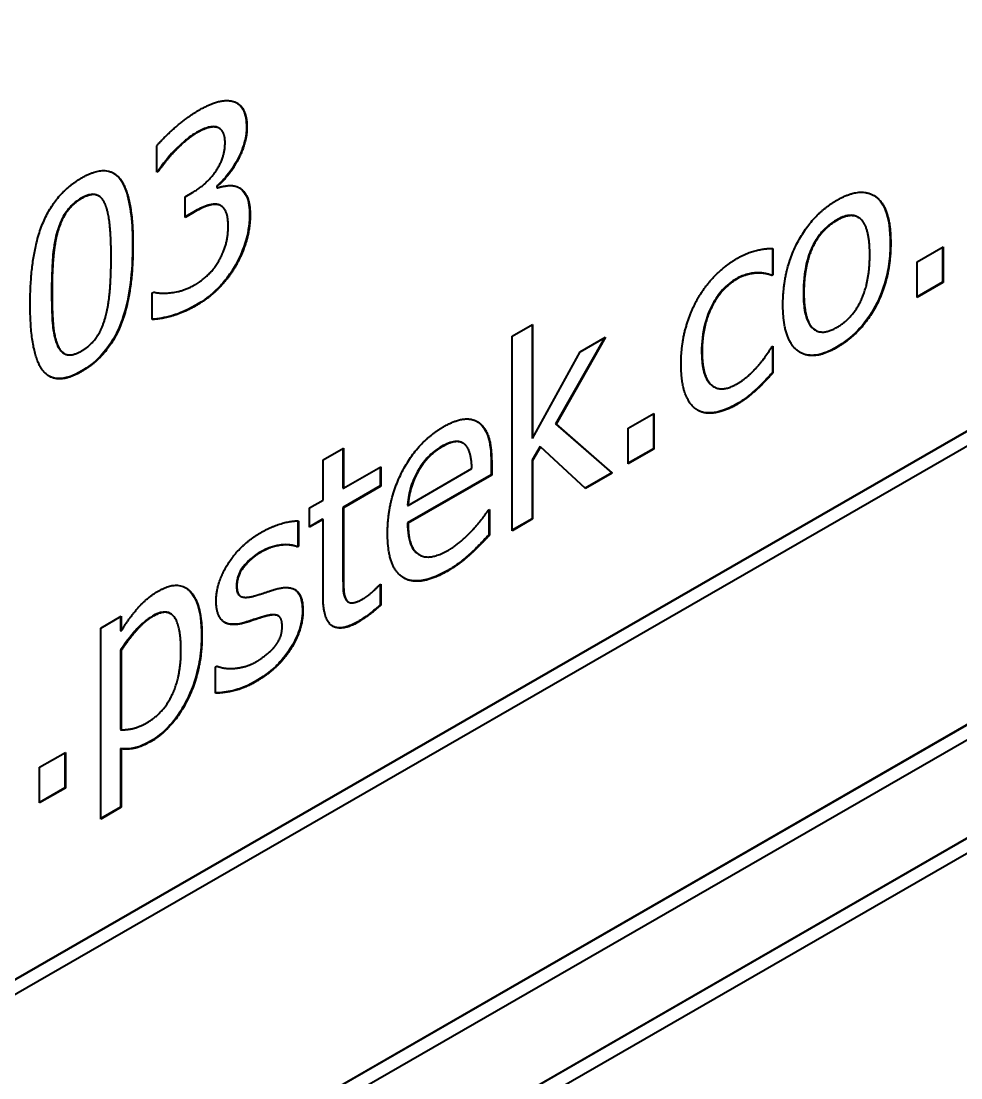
# Model space of a CAD drawing. Header units: inches. Extents: x 6934 to 18973, y 4254 to 7629.
# Drawn here: x 11215.6 to 11226.18, y 6551.48 to 6563.37 of the extents above; entities that cross this region are included whole.
import ezdxf

# ---------------------------------------------------------------- set-up
doc = ezdxf.new("R2010")
doc.units = ezdxf.units.IN
doc.header["$MEASUREMENT"] = 0
doc.layers.add('POWER SUPPLY CASE OUTLINE$0$가시적인 것(ISO)', color=3, linetype='Continuous', lineweight=40, true_color=0x00ff00)
doc.layers.add('POWER SUPPLY CASE OUTLINE$0$가시적인 좁은 것(ISO)', color=3, linetype='Continuous', lineweight=35, true_color=0x00ff00)

msp = doc.modelspace()

# ---------------------------------------------------------------- linework, layer by layer
at = {"layer": 'POWER SUPPLY CASE OUTLINE$0$가시적인 것(ISO)'}
for p, q in [((11205.314, 6546.704), (11237.275, 6565.109)), ((11237.281, 6565.106), (11205.32, 6546.7)), ((11205.461, 6546.618), (11237.14, 6564.861)), ((11217.824, 6562.165), (11217.829, 6562.161)), ((11217.127, 6561.666), (11217.127, 6561.963)), ((11217.315, 6561.898), (11217.321, 6561.895)), ((11205.32, 6543.234), (11237.281, 6561.639)), ((11205.461, 6543.485), (11237.134, 6561.724)), ((11237.14, 6561.721), (11205.461, 6543.479)), ((11217.136, 6561.678), (11217.127, 6561.673)), ((11217.142, 6561.674), (11217.127, 6561.666)), ((11217.136, 6561.678), (11217.142, 6561.674)), ((11216.469, 6561.403), (11216.474, 6561.4)), ((11217.447, 6561.391), (11217.528, 6561.437)), ((11217.802, 6561.513), (11217.808, 6561.51)), ((11217.802, 6561.513), (11217.802, 6561.493)), ((11217.802, 6561.493), (11217.808, 6561.49)), ((11217.808, 6561.51), (11217.808, 6561.49)), ((11217.447, 6561.158), (11217.447, 6561.391)), ((11217.845, 6561.292), (11217.85, 6561.289)), ((11217.544, 6561.221), (11217.447, 6561.165)), ((11217.55, 6561.217), (11217.447, 6561.158)), ((11225.016, 6561.162), (11225.022, 6561.159)), ((11224.056, 6560.81), (11224.056, 6560.516)), ((11224.061, 6560.81), (11224.061, 6560.513)), ((11225.685, 6560.659), (11225.976, 6560.826)), ((11225.97, 6560.823), (11225.97, 6560.429)), ((11225.976, 6560.826), (11225.976, 6560.426)), ((11225.685, 6560.259), (11225.685, 6560.659)), ((11218.325, 6549.618), (11237.275, 6560.531)), ((11237.281, 6560.527), (11218.331, 6549.614)), ((11223.887, 6560.536), (11223.893, 6560.533)), ((11224.056, 6560.516), (11224.043, 6560.508)), ((11224.043, 6560.508), (11224.048, 6560.505)), ((11224.061, 6560.513), (11224.048, 6560.505)), ((11224.056, 6560.516), (11224.061, 6560.513)), ((11225.97, 6560.429), (11225.685, 6560.265)), ((11225.976, 6560.426), (11225.685, 6560.259)), ((11225.97, 6560.429), (11225.976, 6560.426)), ((11217.077, 6560.308), (11217.095, 6560.318)), ((11217.077, 6560.011), (11217.077, 6560.308)), ((11218.472, 6549.532), (11237.14, 6560.282)), ((11221.128, 6559.821), (11221.356, 6559.952)), ((11221.351, 6559.949), (11221.351, 6558.677)), ((11221.356, 6559.952), (11221.356, 6558.673)), ((11224.535, 6559.892), (11224.541, 6559.889)), ((11221.128, 6557.634), (11221.128, 6559.821)), ((11222.167, 6559.803), (11221.615, 6558.836)), ((11222.178, 6559.81), (11221.62, 6558.832)), ((11221.893, 6559.646), (11222.178, 6559.81)), ((11216.081, 6559.631), (11216.087, 6559.627)), ((11221.356, 6558.673), (11221.893, 6559.646)), ((11224.048, 6559.701), (11224.061, 6559.709)), ((11224.056, 6559.706), (11224.056, 6559.415)), ((11224.061, 6559.709), (11224.061, 6559.412)), ((11224.056, 6559.415), (11224.061, 6559.412)), ((11223.393, 6559.255), (11223.399, 6559.251)), ((11223.878, 6559.23), (11223.884, 6559.227)), ((11222.432, 6558.786), (11222.722, 6558.953)), ((11222.716, 6558.95), (11222.716, 6558.556)), ((11222.722, 6558.953), (11222.722, 6558.553)), ((11221.615, 6558.836), (11222.247, 6558.285)), ((11221.615, 6558.836), (11221.62, 6558.832)), ((11221.62, 6558.832), (11222.253, 6558.282)), ((11222.432, 6558.385), (11222.432, 6558.786)), ((11221.351, 6558.677), (11221.356, 6558.673)), ((11218.999, 6558.43), (11219.228, 6558.562)), ((11219.222, 6558.559), (11219.222, 6558.114)), ((11219.228, 6558.562), (11219.228, 6558.111)), ((11220.568, 6558.622), (11220.573, 6558.619)), ((11221.442, 6558.58), (11221.351, 6558.426)), ((11221.447, 6558.577), (11221.356, 6558.422)), ((11221.442, 6558.58), (11221.447, 6558.577)), ((11221.952, 6558.109), (11221.447, 6558.577)), ((11222.716, 6558.556), (11222.432, 6558.392)), ((11222.722, 6558.553), (11222.432, 6558.385)), ((11222.716, 6558.556), (11222.722, 6558.553)), ((11218.999, 6557.979), (11218.999, 6558.43)), ((11219.228, 6558.111), (11219.649, 6558.353)), ((11219.643, 6558.35), (11219.643, 6558.138)), ((11219.649, 6558.353), (11219.649, 6558.135)), ((11219.955, 6557.919), (11220.673, 6558.332)), ((11220.89, 6558.406), (11220.89, 6558.262)), ((11220.896, 6558.403), (11220.896, 6558.259)), ((11221.351, 6558.426), (11221.351, 6557.769)), ((11221.351, 6558.426), (11221.356, 6558.422)), ((11221.356, 6558.422), (11221.356, 6557.766)), ((11220.89, 6558.262), (11219.95, 6557.721)), ((11220.896, 6558.259), (11219.955, 6557.717)), ((11220.061, 6558.301), (11220.067, 6558.297)), ((11220.89, 6558.262), (11220.896, 6558.259)), ((11222.247, 6558.285), (11221.948, 6558.113)), ((11222.253, 6558.282), (11221.952, 6558.109)), ((11222.247, 6558.285), (11222.253, 6558.282)), ((11219.643, 6558.138), (11219.222, 6557.895)), ((11219.222, 6558.114), (11219.228, 6558.111)), ((11219.649, 6558.135), (11219.228, 6557.892)), ((11219.643, 6558.138), (11219.649, 6558.135)), ((11218.845, 6557.89), (11218.999, 6557.979)), ((11218.845, 6557.672), (11218.845, 6557.89)), ((11219.222, 6557.895), (11219.228, 6557.892)), ((11219.222, 6557.895), (11219.222, 6557.147)), ((11219.228, 6557.892), (11219.228, 6557.144)), ((11219.95, 6557.923), (11219.955, 6557.919)), ((11220.858, 6557.864), (11220.871, 6557.871)), ((11220.865, 6557.868), (11220.865, 6557.586)), ((11220.871, 6557.871), (11220.871, 6557.583)), ((11218.716, 6557.743), (11218.716, 6557.463)), ((11218.722, 6557.743), (11218.722, 6557.46)), ((11218.993, 6557.764), (11218.845, 6557.678)), ((11218.999, 6557.76), (11218.845, 6557.672)), ((11218.993, 6557.764), (11218.999, 6557.76)), ((11218.999, 6556.89), (11218.999, 6557.76)), ((11219.95, 6557.721), (11219.955, 6557.717)), ((11221.351, 6557.769), (11221.128, 6557.641)), ((11221.356, 6557.766), (11221.128, 6557.634)), ((11221.351, 6557.769), (11221.356, 6557.766)), ((11220.865, 6557.586), (11220.871, 6557.583)), ((11218.716, 6557.463), (11218.704, 6557.456)), ((11218.704, 6557.456), (11218.71, 6557.453)), ((11218.722, 6557.46), (11218.71, 6557.453)), ((11218.716, 6557.463), (11218.722, 6557.46)), ((11220.076, 6557.366), (11220.082, 6557.363)), ((11219.636, 6557.026), (11219.649, 6557.034)), ((11219.643, 6557.031), (11219.643, 6556.8)), ((11219.649, 6557.034), (11219.649, 6556.796)), ((11218.066, 6556.899), (11218.071, 6556.896)), ((11219.254, 6556.861), (11219.26, 6556.857)), ((11219.28, 6556.834), (11219.285, 6556.831)), ((11219.643, 6556.8), (11219.649, 6556.796)), ((11216.498, 6556.539), (11216.727, 6556.671)), ((11216.721, 6556.667), (11216.721, 6556.509)), ((11216.727, 6556.671), (11216.727, 6556.506)), ((11217.278, 6556.704), (11217.284, 6556.7)), ((11218.491, 6556.679), (11218.497, 6556.676)), ((11216.498, 6554.39), (11216.498, 6556.539)), ((11218.087, 6556.594), (11218.092, 6556.59)), ((11216.721, 6556.509), (11216.727, 6556.506)), ((11216.721, 6556.289), (11216.721, 6555.397)), ((11216.721, 6556.289), (11216.727, 6556.286)), ((11216.727, 6556.286), (11216.727, 6555.393)), ((11217.79, 6556.104), (11217.802, 6556.111)), ((11217.79, 6555.807), (11217.79, 6556.104)), ((11216.721, 6555.397), (11216.727, 6555.393)), ((11215.808, 6554.972), (11216.099, 6555.139)), ((11216.093, 6555.136), (11216.093, 6554.742)), ((11216.099, 6555.139), (11216.099, 6554.738)), ((11216.721, 6555.183), (11216.721, 6554.525)), ((11216.721, 6555.183), (11216.727, 6555.18)), ((11216.727, 6555.18), (11216.727, 6554.522)), ((11215.808, 6554.571), (11215.808, 6554.972)), ((11216.093, 6554.742), (11215.808, 6554.578)), ((11216.099, 6554.738), (11215.808, 6554.571)), ((11216.093, 6554.742), (11216.099, 6554.738)), ((11216.721, 6554.525), (11216.498, 6554.396)), ((11216.727, 6554.522), (11216.498, 6554.39)), ((11216.721, 6554.525), (11216.727, 6554.522))]:
    msp.add_line(p, q, dxfattribs=at)
for points, degree in [([(11217.6, 6562.364), (11217.723, 6562.435), (11217.906, 6562.483), (11217.981, 6562.465)], 2), ([(11217.127, 6561.963), (11217.206, 6562.058), (11217.478, 6562.294), (11217.6, 6562.364)], 2), ([(11217.981, 6562.465), (11218.06, 6562.444), (11218.142, 6562.3), (11218.142, 6562.171)], 2), ([(11217.801, 6562.172), (11217.755, 6562.182), (11217.644, 6562.147), (11217.58, 6562.11)], 2), ([(11217.824, 6562.165), (11217.815, 6562.17), (11217.805, 6562.173), (11217.795, 6562.176)], 3), ([(11217.896, 6562), (11217.896, 6562.08), (11217.843, 6562.163), (11217.801, 6562.172)], 2), ([(11218.142, 6562.171), (11218.142, 6561.998), (11217.946, 6561.624), (11217.808, 6561.51)], 2), ([(11217.58, 6562.11), (11217.514, 6562.072), (11217.384, 6561.96), (11217.321, 6561.895)], 2), ([(11217.528, 6561.437), (11217.691, 6561.531), (11217.896, 6561.829), (11217.896, 6562)], 2), ([(11217.321, 6561.895), (11217.262, 6561.832), (11217.176, 6561.721), (11217.142, 6561.674)], 2), ([(11216.282, 6561.603), (11216.58, 6561.775), (11216.86, 6561.394), (11216.86, 6560.847)], 2), ([(11215.703, 6560.179), (11215.703, 6560.746), (11215.986, 6561.433), (11216.282, 6561.603)], 2), ([(11216.548, 6561.307), (11216.511, 6561.393), (11216.383, 6561.429), (11216.282, 6561.371)], 2), ([(11217.808, 6561.49), (11217.865, 6561.509), (11217.996, 6561.523), (11218.051, 6561.494)], 2), ([(11218.051, 6561.494), (11218.107, 6561.467), (11218.178, 6561.318), (11218.178, 6561.18)], 2), ([(11224.78, 6561.352), (11225.056, 6561.511), (11225.386, 6561.267), (11225.386, 6560.872)], 2), ([(11216.282, 6561.371), (11216.181, 6561.313), (11216.05, 6561.127), (11216.012, 6560.995)], 2), ([(11216.614, 6560.706), (11216.614, 6560.921), (11216.584, 6561.221), (11216.548, 6561.307)], 2), ([(11217.823, 6561.3), (11217.771, 6561.313), (11217.632, 6561.265), (11217.55, 6561.217)], 2), ([(11217.845, 6561.292), (11217.836, 6561.297), (11217.827, 6561.301), (11217.817, 6561.303)], 3), ([(11217.931, 6561.059), (11217.931, 6561.172), (11217.874, 6561.287), (11217.823, 6561.3)], 2), ([(11224.173, 6560.173), (11224.173, 6560.567), (11224.507, 6561.195), (11224.78, 6561.352)], 2), ([(11218.178, 6561.18), (11218.178, 6561.04), (11218.094, 6560.752), (11218.018, 6560.617)], 2), ([(11225.15, 6560.736), (11225.15, 6561.041), (11224.958, 6561.227), (11224.78, 6561.125)], 2), ([(11217.831, 6560.676), (11217.88, 6560.766), (11217.931, 6560.945), (11217.931, 6561.059)], 2), ([(11224.78, 6561.125), (11224.603, 6561.023), (11224.409, 6560.615), (11224.409, 6560.309)], 2), ([(11216.012, 6560.995), (11215.976, 6560.867), (11215.949, 6560.526), (11215.949, 6560.321)], 2), ([(11216.86, 6560.847), (11216.86, 6560.284), (11216.577, 6559.594), (11216.282, 6559.424)], 2), ([(11223.661, 6560.699), (11223.772, 6560.764), (11223.981, 6560.811), (11224.061, 6560.81)], 2), ([(11225.386, 6560.872), (11225.386, 6560.475), (11225.056, 6559.852), (11224.78, 6559.694)], 2), ([(11216.549, 6560.031), (11216.584, 6560.154), (11216.614, 6560.49), (11216.614, 6560.706)], 2), ([(11223.203, 6560.222), (11223.284, 6560.372), (11223.523, 6560.62), (11223.661, 6560.699)], 2), ([(11224.78, 6559.921), (11224.956, 6560.022), (11225.15, 6560.434), (11225.15, 6560.736)], 2), ([(11217.557, 6560.401), (11217.632, 6560.444), (11217.781, 6560.584), (11217.831, 6560.676)], 2), ([(11218.018, 6560.617), (11217.938, 6560.476), (11217.714, 6560.249), (11217.572, 6560.167)], 2), ([(11223.657, 6560.466), (11223.479, 6560.364), (11223.263, 6559.929), (11223.263, 6559.646)], 2), ([(11223.893, 6560.533), (11223.844, 6560.532), (11223.715, 6560.5), (11223.657, 6560.466)], 2), ([(11224.048, 6560.505), (11224.023, 6560.515), (11223.947, 6560.532), (11223.893, 6560.533)], 2), ([(11217.095, 6560.318), (11217.171, 6560.297), (11217.429, 6560.327), (11217.557, 6560.401)], 2), ([(11215.949, 6560.321), (11215.949, 6560.101), (11215.973, 6559.819), (11216.011, 6559.726)], 2), ([(11223.027, 6559.51), (11223.027, 6559.717), (11223.123, 6560.074), (11223.203, 6560.222)], 2), ([(11224.409, 6560.309), (11224.409, 6560.012), (11224.603, 6559.819), (11224.78, 6559.921)], 2), ([(11216.282, 6559.424), (11215.983, 6559.252), (11215.703, 6559.628), (11215.703, 6560.179)], 2), ([(11217.572, 6560.167), (11217.435, 6560.088), (11217.168, 6560.011), (11217.077, 6560.011)], 2), ([(11224.78, 6559.694), (11224.497, 6559.531), (11224.173, 6559.79), (11224.173, 6560.173)], 2), ([(11216.282, 6559.656), (11216.382, 6559.714), (11216.513, 6559.899), (11216.549, 6560.031)], 2), ([(11216.011, 6559.726), (11216.046, 6559.637), (11216.177, 6559.596), (11216.282, 6559.656)], 2), ([(11223.263, 6559.646), (11223.263, 6559.37), (11223.472, 6559.179), (11223.657, 6559.286)], 2), ([(11223.657, 6559.286), (11223.768, 6559.35), (11223.97, 6559.573), (11224.048, 6559.701)], 2), ([(11223.203, 6558.996), (11223.12, 6559.048), (11223.027, 6559.303), (11223.027, 6559.51)], 2), ([(11224.061, 6559.412), (11224.028, 6559.374), (11223.925, 6559.262), (11223.884, 6559.227)], 2), ([(11223.884, 6559.227), (11223.825, 6559.173), (11223.733, 6559.099), (11223.661, 6559.058)], 2), ([(11223.661, 6559.058), (11223.52, 6558.976), (11223.287, 6558.942), (11223.203, 6558.996)], 2), ([(11219.724, 6557.603), (11219.724, 6557.986), (11220.071, 6558.641), (11220.352, 6558.802)], 2), ([(11220.352, 6558.802), (11220.478, 6558.875), (11220.673, 6558.902), (11220.745, 6558.854)], 2), ([(11220.728, 6558.864), (11220.732, 6558.862), (11220.736, 6558.859), (11220.739, 6558.857)], 3), ([(11220.745, 6558.854), (11220.818, 6558.806), (11220.896, 6558.591), (11220.896, 6558.403)], 2), ([(11220.338, 6558.577), (11220.247, 6558.525), (11220.12, 6558.389), (11220.067, 6558.297)], 2), ([(11220.595, 6558.603), (11220.555, 6558.64), (11220.431, 6558.631), (11220.338, 6558.577)], 2), ([(11220.673, 6558.332), (11220.67, 6558.438), (11220.632, 6558.572), (11220.595, 6558.603)], 2), ([(11220.067, 6558.297), (11220.016, 6558.205), (11219.963, 6558.024), (11219.955, 6557.919)], 2), ([(11220.683, 6557.643), (11220.745, 6557.712), (11220.83, 6557.821), (11220.858, 6557.864)], 2), ([(11218.302, 6557.615), (11218.415, 6557.68), (11218.644, 6557.748), (11218.722, 6557.743)], 2), ([(11219.955, 6557.717), (11219.955, 6557.444), (11220.193, 6557.291), (11220.404, 6557.413)], 2), ([(11217.796, 6556.844), (11217.796, 6557.057), (11218.073, 6557.483), (11218.302, 6557.615)], 2), ([(11220.407, 6557.184), (11220.082, 6556.996), (11219.724, 6557.213), (11219.724, 6557.603)], 2), ([(11220.404, 6557.413), (11220.479, 6557.456), (11220.624, 6557.579), (11220.683, 6557.643)], 2), ([(11220.871, 6557.583), (11220.831, 6557.542), (11220.711, 6557.418), (11220.664, 6557.376)], 2), ([(11218.298, 6557.39), (11218.185, 6557.325), (11218.029, 6557.126), (11218.029, 6557.015)], 2), ([(11218.71, 6557.453), (11218.622, 6557.484), (11218.408, 6557.454), (11218.298, 6557.39)], 2), ([(11220.664, 6557.376), (11220.598, 6557.316), (11220.489, 6557.231), (11220.407, 6557.184)], 2), ([(11219.228, 6557.144), (11219.228, 6557.025), (11219.235, 6556.899), (11219.26, 6556.857)], 2), ([(11217.142, 6556.954), (11217.375, 6557.088), (11217.636, 6556.811), (11217.636, 6556.451)], 2), ([(11218.029, 6557.015), (11218.029, 6556.915), (11218.122, 6556.872), (11218.224, 6556.9)], 2), ([(11219.452, 6556.87), (11219.508, 6556.902), (11219.612, 6557.001), (11219.636, 6557.026)], 2), ([(11216.727, 6556.506), (11216.812, 6556.645), (11217.02, 6556.884), (11217.142, 6556.954)], 2), ([(11218.224, 6556.9), (11218.274, 6556.914), (11218.401, 6556.956), (11218.469, 6556.977)], 2), ([(11218.469, 6556.977), (11218.619, 6557.019), (11218.772, 6556.905), (11218.772, 6556.73)], 2), ([(11219.395, 6556.606), (11219.209, 6556.499), (11218.999, 6556.624), (11218.999, 6556.89)], 2), ([(11218.092, 6556.59), (11217.937, 6556.553), (11217.796, 6556.689), (11217.796, 6556.844)], 2), ([(11219.254, 6556.861), (11219.261, 6556.849), (11219.269, 6556.84), (11219.28, 6556.834)], 3), ([(11219.26, 6556.857), (11219.281, 6556.82), (11219.373, 6556.824), (11219.452, 6556.87)], 2), ([(11219.649, 6556.796), (11219.584, 6556.739), (11219.452, 6556.639), (11219.395, 6556.606)], 2), ([(11217.086, 6556.671), (11216.989, 6556.615), (11216.807, 6556.41), (11216.727, 6556.286)], 2), ([(11217.4, 6556.285), (11217.4, 6556.555), (11217.252, 6556.766), (11217.086, 6556.671)], 2), ([(11218.337, 6556.667), (11218.293, 6556.654), (11218.153, 6556.606), (11218.092, 6556.59)], 2), ([(11218.538, 6556.561), (11218.538, 6556.654), (11218.45, 6556.7), (11218.337, 6556.667)], 2), ([(11218.772, 6556.73), (11218.772, 6556.629), (11218.703, 6556.409), (11218.635, 6556.304)], 2), ([(11218.458, 6556.334), (11218.5, 6556.391), (11218.538, 6556.486), (11218.538, 6556.561)], 2), ([(11217.636, 6556.451), (11217.636, 6556.058), (11217.312, 6555.407), (11217.064, 6555.264)], 2), ([(11218.635, 6556.304), (11218.563, 6556.193), (11218.38, 6556.015), (11218.241, 6555.935)], 2), ([(11218.249, 6556.162), (11218.304, 6556.193), (11218.428, 6556.294), (11218.458, 6556.334)], 2), ([(11217.026, 6555.479), (11217.203, 6555.582), (11217.4, 6555.997), (11217.4, 6556.285)], 2), ([(11217.802, 6556.111), (11217.831, 6556.101), (11217.911, 6556.082), (11217.977, 6556.084)], 2), ([(11217.977, 6556.084), (11218.034, 6556.085), (11218.175, 6556.119), (11218.249, 6556.162)], 2), ([(11218.241, 6555.935), (11218.104, 6555.856), (11217.868, 6555.805), (11217.79, 6555.807)], 2), ([(11216.727, 6555.393), (11216.816, 6555.396), (11216.944, 6555.432), (11217.026, 6555.479)], 2), ([(11217.064, 6555.264), (11216.963, 6555.206), (11216.807, 6555.17), (11216.727, 6555.18)], 2)]:
    msp.add_open_spline(points, degree=degree, dxfattribs=at)
for points, knots in [([(11218.028, 6562.446), (11218.037, 6562.441), (11218.045, 6562.435), (11218.075, 6562.409), (11218.093, 6562.384), (11218.128, 6562.304), (11218.137, 6562.242), (11218.137, 6562.174)], [-0.05646243, -0.05646243, -0.05646243, -0.05646243, -0.04958587, -0.04958587, -0.03093139, -0.03093139, 0, 0, 0, 0]), ([(11217.575, 6562.113), (11217.512, 6562.077), (11217.464, 6562.037), (11217.4, 6561.982), (11217.357, 6561.941), (11217.315, 6561.898)], [-0.03494852, -0.03494852, -0.03494852, -0.03494852, -0.02387701, -0.02387701, 0, 0, 0, 0]), ([(11217.795, 6562.176), (11217.752, 6562.185), (11217.712, 6562.173), (11217.655, 6562.155), (11217.615, 6562.136), (11217.575, 6562.113)], [-0.03116076, -0.03116076, -0.03116076, -0.03116076, -0.02118185, -0.02118185, 0, 0, 0, 0]), ([(11218.137, 6562.174), (11218.137, 6562.129), (11218.132, 6562.081), (11218.11, 6561.983), (11218.093, 6561.933), (11218.043, 6561.816), (11218.001, 6561.741), (11217.907, 6561.612), (11217.857, 6561.558), (11217.802, 6561.513)], [-0.1064147, -0.1064147, -0.1064147, -0.1064147, -0.0833746, -0.0833746, -0.0607604, -0.0607604, -0.0294927, -0.0294927, 0, 0, 0, 0]), ([(11217.315, 6561.898), (11217.257, 6561.836), (11217.225, 6561.795), (11217.187, 6561.747), (11217.161, 6561.712), (11217.136, 6561.678)], [-0.02322228, -0.02322228, -0.02322228, -0.02322228, -0.01600932, -0.01600932, 0, 0, 0, 0]), ([(11216.64, 6561.657), (11216.648, 6561.652), (11216.656, 6561.647), (11216.694, 6561.617), (11216.74, 6561.57), (11216.836, 6561.304), (11216.855, 6561.081), (11216.855, 6560.851)], [-0.1967538, -0.1967538, -0.1967538, -0.1967538, -0.1778314, -0.1778314, -0.1056911, -0.1056911, 0, 0, 0, 0]), ([(11216.469, 6561.403), (11216.468, 6561.403), (11216.467, 6561.404), (11216.438, 6561.419), (11216.412, 6561.42), (11216.355, 6561.413), (11216.315, 6561.397), (11216.277, 6561.374)], [-0.03284508, -0.03284508, -0.03284508, -0.03284508, -0.03244493, -0.03244493, -0.02060767, -0.02060767, 0, 0, 0, 0]), ([(11218.058, 6561.491), (11218.072, 6561.482), (11218.085, 6561.471), (11218.119, 6561.432), (11218.133, 6561.405), (11218.164, 6561.336), (11218.172, 6561.26), (11218.172, 6561.184)], [-0.04712532, -0.04712532, -0.04712532, -0.04712532, -0.04294309, -0.04294309, -0.03515163, -0.03515163, 0, 0, 0, 0]), ([(11225.192, 6561.408), (11225.194, 6561.406), (11225.197, 6561.405), (11225.243, 6561.375), (11225.29, 6561.328), (11225.366, 6561.14), (11225.38, 6561.01), (11225.38, 6560.875)], [-0.116905, -0.116905, -0.116905, -0.116905, -0.1136226, -0.1136226, -0.0617594, -0.0617594, 0, 0, 0, 0]), ([(11216.277, 6561.374), (11216.254, 6561.361), (11216.232, 6561.346), (11216.189, 6561.313), (11216.17, 6561.295), (11216.132, 6561.253), (11216.104, 6561.219), (11216.045, 6561.113), (11216.023, 6561.055), (11216.007, 6560.998)], [-0.08997993, -0.08997993, -0.08997993, -0.08997993, -0.06661875, -0.06661875, -0.04544513, -0.04544513, -0.02339217, -0.02339217, 0, 0, 0, 0]), ([(11217.817, 6561.303), (11217.799, 6561.307), (11217.781, 6561.309), (11217.732, 6561.304), (11217.707, 6561.296), (11217.646, 6561.275), (11217.595, 6561.25), (11217.544, 6561.221)], [-0.0368409, -0.0368409, -0.0368409, -0.0368409, -0.03280648, -0.03280648, -0.02690103, -0.02690103, 0, 0, 0, 0]), ([(11218.172, 6561.184), (11218.172, 6561.059), (11218.147, 6560.958), (11218.102, 6560.804), (11218.063, 6560.711), (11218.012, 6560.62)], [-0.06339415, -0.06339415, -0.06339415, -0.06339415, -0.03915717, -0.03915717, 0, 0, 0, 0]), ([(11225.016, 6561.162), (11225.016, 6561.162), (11225.016, 6561.162), (11224.987, 6561.178), (11224.954, 6561.185), (11224.872, 6561.176), (11224.823, 6561.156), (11224.775, 6561.128)], [-0.04733155, -0.04733155, -0.04733155, -0.04733155, -0.04729209, -0.04729209, -0.02585599, -0.02585599, 0, 0, 0, 0]), ([(11224.775, 6561.128), (11224.745, 6561.111), (11224.715, 6561.091), (11224.659, 6561.045), (11224.633, 6561.019), (11224.572, 6560.948), (11224.54, 6560.9), (11224.488, 6560.799), (11224.461, 6560.735), (11224.412, 6560.534), (11224.403, 6560.416), (11224.403, 6560.313)], [-0.1718603, -0.1718603, -0.1718603, -0.1718603, -0.1450483, -0.1450483, -0.1202898, -0.1202898, -0.083085, -0.083085, -0.0475005, -0.0475005, 0, 0, 0, 0]), ([(11216.007, 6560.998), (11215.978, 6560.899), (11215.964, 6560.793), (11215.953, 6560.655), (11215.944, 6560.529), (11215.944, 6560.324)], [-0.2872609, -0.2872609, -0.2872609, -0.2872609, -0.0939422, -0.0939422, 0, 0, 0, 0]), ([(11216.855, 6560.851), (11216.855, 6560.708), (11216.848, 6560.553), (11216.812, 6560.284), (11216.787, 6560.157), (11216.724, 6559.966), (11216.691, 6559.88), (11216.597, 6559.719), (11216.548, 6559.654), (11216.424, 6559.525), (11216.351, 6559.47), (11216.277, 6559.427)], [-0.2680321, -0.2680321, -0.2680321, -0.2680321, -0.1780903, -0.1780903, -0.1090851, -0.1090851, -0.0707526, -0.0707526, -0.0392192, -0.0392192, 0, 0, 0, 0]), ([(11225.38, 6560.875), (11225.38, 6560.798), (11225.376, 6560.717), (11225.354, 6560.561), (11225.338, 6560.486), (11225.292, 6560.334), (11225.254, 6560.231), (11225.138, 6560.032), (11225.081, 6559.955), (11224.939, 6559.806), (11224.857, 6559.745), (11224.775, 6559.697)], [-0.2344064, -0.2344064, -0.2344064, -0.2344064, -0.1790611, -0.1790611, -0.1302839, -0.1302839, -0.0811533, -0.0811533, -0.0439624, -0.0439624, 0, 0, 0, 0]), ([(11218.012, 6560.62), (11217.986, 6560.573), (11217.956, 6560.528), (11217.887, 6560.437), (11217.851, 6560.396), (11217.74, 6560.283), (11217.653, 6560.22), (11217.566, 6560.17)], [-0.07795615, -0.07795615, -0.07795615, -0.07795615, -0.06318993, -0.06318993, -0.04593718, -0.04593718, 0, 0, 0, 0]), ([(11223.651, 6560.469), (11223.623, 6560.453), (11223.596, 6560.435), (11223.543, 6560.392), (11223.518, 6560.369), (11223.452, 6560.296), (11223.416, 6560.244), (11223.338, 6560.102), (11223.313, 6560.025), (11223.268, 6559.859), (11223.258, 6559.749), (11223.258, 6559.649)], [-0.1019678, -0.1019678, -0.1019678, -0.1019678, -0.0927181, -0.0927181, -0.0839903, -0.0839903, -0.0685528, -0.0685528, -0.0457149, -0.0457149, 0, 0, 0, 0]), ([(11223.887, 6560.536), (11223.844, 6560.535), (11223.798, 6560.525), (11223.734, 6560.509), (11223.693, 6560.493), (11223.651, 6560.469)], [-0.03520302, -0.03520302, -0.03520302, -0.03520302, -0.02211116, -0.02211116, 0, 0, 0, 0]), ([(11224.043, 6560.508), (11224.022, 6560.516), (11224.001, 6560.521), (11223.951, 6560.533), (11223.918, 6560.535), (11223.887, 6560.536)], [-0.03239622, -0.03239622, -0.03239622, -0.03239622, -0.01852192, -0.01852192, 0, 0, 0, 0]), ([(11215.944, 6560.324), (11215.944, 6560.208), (11215.946, 6560.074), (11215.959, 6559.919), (11215.969, 6559.818), (11216.005, 6559.729)], [-0.189822, -0.189822, -0.189822, -0.189822, -0.0541151, -0.0541151, 0, 0, 0, 0]), ([(11224.403, 6560.313), (11224.403, 6560.244), (11224.407, 6560.176), (11224.426, 6560.063), (11224.44, 6560.015), (11224.485, 6559.927), (11224.513, 6559.904), (11224.535, 6559.892)], [-0.09215979, -0.09215979, -0.09215979, -0.09215979, -0.07620997, -0.07620997, -0.06294949, -0.06294949, -0.04700202, -0.04700202, -0.04700202, -0.04700202]), ([(11217.566, 6560.17), (11217.437, 6560.095), (11217.34, 6560.065), (11217.223, 6560.031), (11217.145, 6560.015), (11217.077, 6560.014)], [-0.06499729, -0.06499729, -0.06499729, -0.06499729, -0.04112639, -0.04112639, -0.00111349, -0.00111349, -0.00111349, -0.00111349]), ([(11216.005, 6559.729), (11216.014, 6559.706), (11216.026, 6559.685), (11216.052, 6559.652), (11216.065, 6559.64), (11216.081, 6559.631)], [-0.0500509, -0.0500509, -0.0500509, -0.0500509, -0.04141394, -0.04141394, -0.03402, -0.03402, -0.03402, -0.03402]), ([(11223.258, 6559.649), (11223.258, 6559.588), (11223.262, 6559.527), (11223.28, 6559.424), (11223.293, 6559.38), (11223.34, 6559.291), (11223.372, 6559.267), (11223.393, 6559.255)], [-0.09057541, -0.09057541, -0.09057541, -0.09057541, -0.07757588, -0.07757588, -0.06629754, -0.06629754, -0.05059681, -0.05059681, -0.05059681, -0.05059681]), ([(11224.775, 6559.697), (11224.729, 6559.671), (11224.684, 6559.649), (11224.599, 6559.619), (11224.559, 6559.61), (11224.463, 6559.603), (11224.411, 6559.614), (11224.366, 6559.639)], [-0.2485918, -0.2485918, -0.2485918, -0.2485918, -0.2102442, -0.2102442, -0.174715, -0.174715, -0.1206371, -0.1206371, -0.1206371, -0.1206371]), ([(11216.277, 6559.427), (11216.231, 6559.401), (11216.185, 6559.379), (11216.099, 6559.351), (11216.059, 6559.344), (11215.982, 6559.346), (11215.947, 6559.355), (11215.916, 6559.372)], [-0.4075803, -0.4075803, -0.4075803, -0.4075803, -0.3359098, -0.3359098, -0.270443, -0.270443, -0.2011203, -0.2011203, -0.2011203, -0.2011203]), ([(11224.056, 6559.415), (11224.028, 6559.383), (11223.999, 6559.352), (11223.941, 6559.29), (11223.909, 6559.257), (11223.878, 6559.23)], [-0.03356122, -0.03356122, -0.03356122, -0.03356122, -0.01699214, -0.01699214, 0, 0, 0, 0]), ([(11223.878, 6559.23), (11223.844, 6559.198), (11223.809, 6559.167), (11223.736, 6559.11), (11223.693, 6559.082), (11223.655, 6559.061)], [-0.03875773, -0.03875773, -0.03875773, -0.03875773, -0.01977245, -0.01977245, 0, 0, 0, 0]), ([(11223.655, 6559.061), (11223.604, 6559.031), (11223.553, 6559.007), (11223.456, 6558.973), (11223.41, 6558.962), (11223.308, 6558.955), (11223.256, 6558.966), (11223.211, 6558.991)], [-0.08941012, -0.08941012, -0.08941012, -0.08941012, -0.06236424, -0.06236424, -0.03723416, -0.03723416, -0.00332226, -0.00332226, -0.00332226, -0.00332226]), ([(11220.739, 6558.857), (11220.764, 6558.841), (11220.785, 6558.82), (11220.828, 6558.761), (11220.843, 6558.725), (11220.881, 6558.62), (11220.89, 6558.511), (11220.89, 6558.406)], [-0.07136618, -0.07136618, -0.07136618, -0.07136618, -0.06137958, -0.06137958, -0.04815718, -0.04815718, 0, 0, 0, 0]), ([(11220.333, 6558.581), (11220.305, 6558.564), (11220.276, 6558.546), (11220.224, 6558.506), (11220.2, 6558.484), (11220.154, 6558.434), (11220.11, 6558.384), (11220.061, 6558.301)], [-0.1085706, -0.1085706, -0.1085706, -0.1085706, -0.0699938, -0.0699938, -0.0362796, -0.0362796, 0, 0, 0, 0]), ([(11220.568, 6558.622), (11220.56, 6558.627), (11220.551, 6558.63), (11220.52, 6558.64), (11220.498, 6558.639), (11220.436, 6558.633), (11220.383, 6558.61), (11220.333, 6558.581)], [-0.03884776, -0.03884776, -0.03884776, -0.03884776, -0.03533026, -0.03533026, -0.02665885, -0.02665885, 0, 0, 0, 0]), ([(11220.061, 6558.301), (11220.028, 6558.241), (11220.002, 6558.18), (11219.97, 6558.07), (11219.956, 6558.006), (11219.95, 6557.923)], [-0.08562905, -0.08562905, -0.08562905, -0.08562905, -0.03697188, -0.03697188, 0, 0, 0, 0]), ([(11219.95, 6557.721), (11219.95, 6557.669), (11219.953, 6557.619), (11219.968, 6557.532), (11219.978, 6557.494), (11220.018, 6557.41), (11220.048, 6557.383), (11220.076, 6557.366)], [-0.11187212, -0.11187212, -0.11187212, -0.11187212, -0.09678136, -0.09678136, -0.08345944, -0.08345944, -0.06264781, -0.06264781, -0.06264781, -0.06264781]), ([(11218.704, 6557.456), (11218.63, 6557.482), (11218.56, 6557.479), (11218.439, 6557.462), (11218.367, 6557.437), (11218.292, 6557.394)], [-0.06842509, -0.06842509, -0.06842509, -0.06842509, -0.03965883, -0.03965883, 0, 0, 0, 0]), ([(11220.865, 6557.586), (11220.826, 6557.546), (11220.782, 6557.501), (11220.731, 6557.448), (11220.694, 6557.411), (11220.658, 6557.379)], [-0.02928255, -0.02928255, -0.02928255, -0.02928255, -0.0195572, -0.0195572, 0, 0, 0, 0]), ([(11218.292, 6557.394), (11218.261, 6557.376), (11218.23, 6557.355), (11218.172, 6557.307), (11218.146, 6557.282), (11218.091, 6557.218), (11218.075, 6557.192), (11218.054, 6557.155), (11218.044, 6557.131), (11218.027, 6557.075), (11218.024, 6557.046), (11218.024, 6557.019)], [-0.03809161, -0.03809161, -0.03809161, -0.03809161, -0.03300874, -0.03300874, -0.02841118, -0.02841118, -0.02292935, -0.02292935, -0.0124796, -0.0124796, 0, 0, 0, 0]), ([(11220.658, 6557.379), (11220.619, 6557.343), (11220.579, 6557.308), (11220.495, 6557.243), (11220.445, 6557.212), (11220.402, 6557.187)], [-0.04471801, -0.04471801, -0.04471801, -0.04471801, -0.02298794, -0.02298794, 0, 0, 0, 0]), ([(11219.222, 6557.147), (11219.222, 6557.032), (11219.225, 6556.978), (11219.229, 6556.92), (11219.239, 6556.887), (11219.254, 6556.861)], [-0.02798008, -0.02798008, -0.02798008, -0.02798008, -0.01834535, -0.01834535, 0, 0, 0, 0]), ([(11220.402, 6557.187), (11220.342, 6557.153), (11220.281, 6557.123), (11220.169, 6557.083), (11220.118, 6557.072), (11219.993, 6557.065), (11219.941, 6557.083), (11219.905, 6557.103)], [-0.16174769, -0.16174769, -0.16174769, -0.16174769, -0.14344515, -0.14344515, -0.12699902, -0.12699902, -0.10177593, -0.10177593, -0.10177593, -0.10177593]), ([(11218.024, 6557.019), (11218.024, 6556.997), (11218.025, 6556.976), (11218.034, 6556.94), (11218.04, 6556.924), (11218.054, 6556.908), (11218.059, 6556.903), (11218.066, 6556.899)], [-0.08964712, -0.08964712, -0.08964712, -0.08964712, -0.06640988, -0.06640988, -0.04463576, -0.04463576, -0.03550573, -0.03550573, -0.03550573, -0.03550573]), ([(11217.449, 6556.994), (11217.453, 6556.992), (11217.456, 6556.99), (11217.501, 6556.959), (11217.543, 6556.91), (11217.616, 6556.727), (11217.631, 6556.593), (11217.631, 6556.455)], [-0.1140246, -0.1140246, -0.1140246, -0.1140246, -0.1101388, -0.1101388, -0.0632762, -0.0632762, 0, 0, 0, 0]), ([(11218.678, 6556.973), (11218.678, 6556.973), (11218.679, 6556.973), (11218.699, 6556.96), (11218.723, 6556.939), (11218.759, 6556.852), (11218.766, 6556.794), (11218.766, 6556.734)], [-0.05350551, -0.05350551, -0.05350551, -0.05350551, -0.05306638, -0.05306638, -0.02777285, -0.02777285, 0, 0, 0, 0]), ([(11219.643, 6556.8), (11219.586, 6556.749), (11219.541, 6556.714), (11219.472, 6556.662), (11219.43, 6556.633), (11219.389, 6556.609)], [-0.03697264, -0.03697264, -0.03697264, -0.03697264, -0.02176126, -0.02176126, 0, 0, 0, 0]), ([(11217.08, 6556.674), (11217.048, 6556.655), (11217.017, 6556.633), (11216.953, 6556.58), (11216.922, 6556.549), (11216.867, 6556.487), (11216.8, 6556.411), (11216.721, 6556.289)], [-0.1791388, -0.1791388, -0.1791388, -0.1791388, -0.1176168, -0.1176168, -0.0548899, -0.0548899, 0, 0, 0, 0]), ([(11217.278, 6556.704), (11217.278, 6556.704), (11217.277, 6556.704), (11217.254, 6556.717), (11217.228, 6556.721), (11217.162, 6556.714), (11217.121, 6556.697), (11217.08, 6556.674)], [-0.03843862, -0.03843862, -0.03843862, -0.03843862, -0.03818519, -0.03818519, -0.02145576, -0.02145576, 0, 0, 0, 0]), ([(11218.332, 6556.67), (11218.285, 6556.656), (11218.229, 6556.637), (11218.174, 6556.619), (11218.13, 6556.605), (11218.087, 6556.594)], [-0.03004787, -0.03004787, -0.03004787, -0.03004787, -0.02357112, -0.02357112, 0, 0, 0, 0]), ([(11218.491, 6556.679), (11218.484, 6556.683), (11218.475, 6556.686), (11218.43, 6556.693), (11218.383, 6556.685), (11218.332, 6556.67)], [-0.0370105, -0.0370105, -0.0370105, -0.0370105, -0.02809906, -0.02809906, 0, 0, 0, 0]), ([(11218.766, 6556.734), (11218.766, 6556.697), (11218.763, 6556.658), (11218.747, 6556.572), (11218.735, 6556.53), (11218.7, 6556.43), (11218.668, 6556.368), (11218.63, 6556.307)], [-0.05351654, -0.05351654, -0.05351654, -0.05351654, -0.0409973, -0.0409973, -0.02689996, -0.02689996, 0, 0, 0, 0]), ([(11218.087, 6556.594), (11218.048, 6556.584), (11218.009, 6556.579), (11217.943, 6556.583), (11217.916, 6556.589), (11217.892, 6556.602)], [-0.08866957, -0.08866957, -0.08866957, -0.08866957, -0.06798356, -0.06798356, -0.05093879, -0.05093879, -0.05093879, -0.05093879]), ([(11219.389, 6556.609), (11219.35, 6556.587), (11219.31, 6556.568), (11219.237, 6556.545), (11219.204, 6556.54), (11219.142, 6556.544), (11219.12, 6556.553), (11219.103, 6556.562)], [-0.09471507, -0.09471507, -0.09471507, -0.09471507, -0.08370111, -0.08370111, -0.07381393, -0.07381393, -0.0641328, -0.0641328, -0.0641328, -0.0641328]), ([(11217.631, 6556.455), (11217.631, 6556.37), (11217.625, 6556.281), (11217.599, 6556.109), (11217.58, 6556.026), (11217.51, 6555.81), (11217.457, 6555.709), (11217.369, 6555.559), (11217.317, 6555.488), (11217.194, 6555.359), (11217.127, 6555.307), (11217.058, 6555.267)], [-0.1439258, -0.1439258, -0.1439258, -0.1439258, -0.1215063, -0.1215063, -0.1015717, -0.1015717, -0.07039, -0.07039, -0.0365438, -0.0365438, 0, 0, 0, 0]), ([(11218.63, 6556.307), (11218.562, 6556.203), (11218.498, 6556.139), (11218.398, 6556.041), (11218.316, 6555.985), (11218.235, 6555.938)], [-0.06336077, -0.06336077, -0.06336077, -0.06336077, -0.04312074, -0.04312074, 0, 0, 0, 0]), ([(11218.235, 6555.938), (11218.102, 6555.861), (11218.014, 6555.841), (11217.918, 6555.82), (11217.849, 6555.809), (11217.79, 6555.811)], [-0.05487967, -0.05487967, -0.05487967, -0.05487967, -0.03610513, -0.03610513, -0.00112488, -0.00112488, -0.00112488, -0.00112488]), ([(11217.058, 6555.267), (11216.965, 6555.213), (11216.908, 6555.198), (11216.824, 6555.179), (11216.771, 6555.177), (11216.721, 6555.183)], [-0.04631278, -0.04631278, -0.04631278, -0.04631278, -0.0307743, -0.0307743, 0, 0, 0, 0])]:
    msp.add_open_spline(points, degree=3, knots=knots, dxfattribs=at)
at = {"layer": 'POWER SUPPLY CASE OUTLINE$0$가시적인 좁은 것(ISO)'}
for p, q in [((11217.575, 6562.113), (11217.58, 6562.11)), ((11217.795, 6562.176), (11217.801, 6562.172)), ((11218.137, 6562.174), (11218.142, 6562.171)), ((11216.277, 6561.374), (11216.282, 6561.371)), ((11217.817, 6561.303), (11217.823, 6561.3)), ((11217.544, 6561.221), (11217.55, 6561.217)), ((11218.172, 6561.184), (11218.178, 6561.18)), ((11224.775, 6561.128), (11224.78, 6561.125)), ((11216.007, 6560.998), (11216.012, 6560.995)), ((11216.855, 6560.851), (11216.86, 6560.847)), ((11225.38, 6560.875), (11225.386, 6560.872)), ((11218.012, 6560.62), (11218.018, 6560.617)), ((11223.651, 6560.469), (11223.657, 6560.466)), ((11215.944, 6560.324), (11215.949, 6560.321)), ((11224.403, 6560.313), (11224.409, 6560.309)), ((11217.566, 6560.17), (11217.572, 6560.167)), ((11216.005, 6559.729), (11216.011, 6559.726)), ((11223.258, 6559.649), (11223.263, 6559.646)), ((11224.775, 6559.697), (11224.78, 6559.694)), ((11216.277, 6559.427), (11216.282, 6559.424)), ((11223.655, 6559.061), (11223.661, 6559.058)), ((11220.739, 6558.857), (11220.745, 6558.854)), ((11220.333, 6558.581), (11220.338, 6558.577)), ((11220.89, 6558.406), (11220.896, 6558.403)), ((11218.292, 6557.394), (11218.298, 6557.39)), ((11220.658, 6557.379), (11220.664, 6557.376)), ((11219.222, 6557.147), (11219.228, 6557.144)), ((11220.402, 6557.187), (11220.407, 6557.184)), ((11218.024, 6557.019), (11218.029, 6557.015)), ((11217.08, 6556.674), (11217.086, 6556.671)), ((11218.332, 6556.67), (11218.337, 6556.667)), ((11218.766, 6556.734), (11218.772, 6556.73)), ((11219.389, 6556.609), (11219.395, 6556.606)), ((11217.631, 6556.455), (11217.636, 6556.451)), ((11218.63, 6556.307), (11218.635, 6556.304)), ((11218.235, 6555.938), (11218.241, 6555.935)), ((11217.058, 6555.267), (11217.064, 6555.264))]:
    msp.add_line(p, q, dxfattribs=at)

doc.saveas('drawing.dxf')
